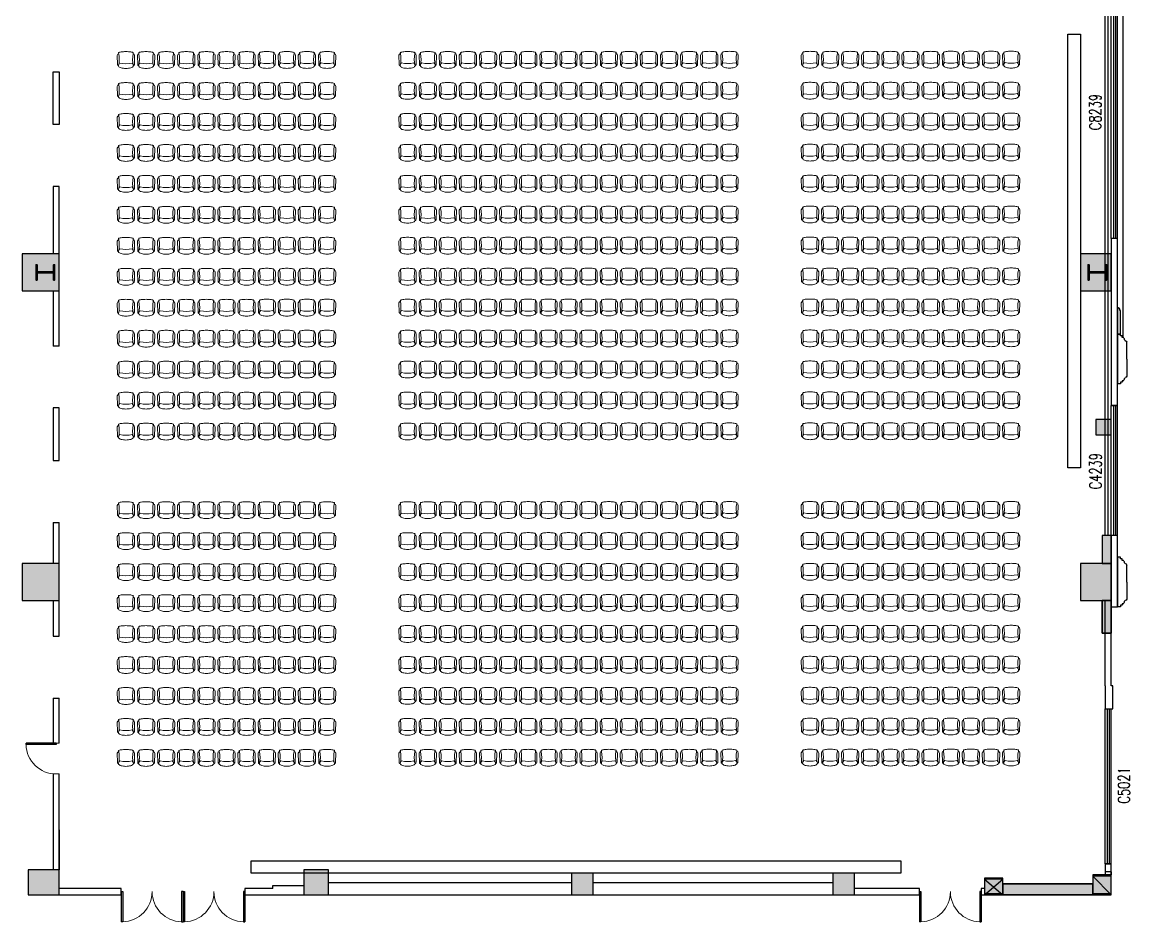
# Model space of a CAD drawing. Header units: inches. Extents: x 8668 to 44468, y 1128 to 53478.
# Drawn here: x 8668 to 44468, y 1128 to 30185 of the extents above; entities that cross this region are included whole.
import ezdxf

# ---------------------------------------------------------------- set-up
doc = ezdxf.new("R2010")
doc.units = ezdxf.units.IN
doc.header["$MEASUREMENT"] = 0
doc.linetypes.add('DASH', pattern=[0.35, 0.25, -0.1])
for name, color, linetype in [('0-基本线', 7, 'Continuous'), ('0-看线', 183, 'Continuous'), ('COLUMN', 255, 'Continuous'), ('DOOR_FIRE', 10, 'Continuous'), ('FF-FURN-活动家具', 51, 'Continuous'), ('L01-FURNITURE (loose)', 6, 'Continuous'), ('PROMPT', 1, 'Continuous'), ('PUB_HATCH', 8, 'Continuous'), ('WALL', 2, 'Continuous'), ('WINDOW', 143, 'Continuous'), ('WINDOW_TEXT', 7, 'Continuous')]:
    doc.layers.add(name, color=color, linetype=linetype)
for name, color, linetype, lineweight in [('0-细实线', 3, 'Continuous', 15), ('colum', 211, 'Continuous', 35), ('D-FURN-MOVE', 134, 'DASH', 0), ('D-WALL', 2, 'Continuous', 0), ('钢柱', 51, 'Continuous', 35)]:
    doc.layers.add(name, color=color, linetype=linetype, lineweight=lineweight)
doc.styles.add('_TCH_WINDOW', font='SIMPLEX.shx', dxfattribs={"width": 0.8, "height": 3.5, "bigfont": 'GBCBIG.shx'})

# ---------------------------------------------------------------- blocks, each defined once
blk = doc.blocks.new('$DorLib2D$00000002')
for p, q in [((-0.5, 0), (-0.5, 0.4875)), ((-0.475, 0.4875), (-0.5, 0.4875)), ((-0.475, 0), (-0.475, 0.4875)), ((0.475, 0), (0.475, 0.4875)), ((0.475, 0.4875), (0.5, 0.4875)), ((0.5, 0), (0.5, 0.4875)), ((-0.5, 0), (-0.475, 0)), ((0.5, 0), (0.475, 0))]:
    blk.add_line(p, q)
at = {"lineweight": 13}
for centre, start, end in [((-0.4875, 0), 0, 88.53072), ((0.4875, 0), 91.46928, 180)]:
    blk.add_arc(centre, 0.4875, start, end, dxfattribs=at)
blk = doc.blocks.new('$TCHSYS$WIN2D')
for p, q in [((-0.5, 0.5), (0.5, 0.5)), ((-0.5, 0.5), (-0.5, -0.5)), ((0.5, 0.5), (0.5, -0.5)), ((0.5, 0.1667), (-0.5, 0.1667)), ((0.5, -0.1667), (-0.5, -0.1667)), ((-0.5, -0.5), (0.5, -0.5))]:
    blk.add_line(p, q)
blk = doc.blocks.new('juzhu1')
at = {"layer": 'WALL'}
for p, q in [((300, 470, 0), (300, 570, 0)), ((300, 570, 0), (1900, 570, 0)), ((1900, 470, 0), (1900, 570, 0)), ((1100, 270, 0), (550, 270, 0)), ((1100, 270, 0), (1650, 270, 0))]:
    blk.add_line(p, q, dxfattribs=at)
at = {"layer": 'WALL', "elevation": 0}
for points in [[(400, 370), (400, 420), (350, 420), (350, 470), (300, 470)], [(1800, 370), (1800, 420), (1850, 420), (1850, 470), (1900, 470)]]:
    blk.add_lwpolyline(points, dxfattribs=at)
at = {"layer": 'WALL'}
for centre, radius, start, end in [((405, 317, 0), 53.6, 32.2928, 95.0095), ((1795, 317, 0), 53.6, 84.9905, 147.7072), ((455, 292, 0), 53.6, 32.2928, 95.0095), ((554, 323, 0), 53.7, 183.5559, 266.175), ((1646, 323, 0), 53.7, 273.825, 356.4441), ((1745, 292, 0), 53.6, 84.9905, 147.7072)]:
    blk.add_arc(centre, radius, start, end, dxfattribs=at)
blk = doc.blocks.new('_FZH')
blk.add_lwpolyline([(-0.5, -0.5), (0.5, -0.5), (0.5, 0.5), (-0.5, 0.5)], close=True)
at = {"layer": 'PUB_HATCH'}
blk.add_solid([(-0.5, -0.5), (0.5, -0.5), (-0.5, 0.5), (0.5, 0.5)], dxfattribs=at)
blk = doc.blocks.new('省院_0417162887')
at = {"layer": 'D-FURN-MOVE', "linetype": 'Continuous', "ltscale": 0.025531}
for p, q in [((1, 322), (3, 362)), ((3, 362), (6, 400)), ((6, 400), (10, 434)), ((10, 434), (16, 463)), ((22, 487), (16, 463)), ((16, 463), (22, 487)), ((29, 505), (22, 487)), ((22, 487), (29, 505)), ((29, 505), (36, 516)), ((36, 516), (43, 519)), ((122, 561), (416, 551)), ((457, 519), (472, 516)), ((472, 516), (486, 505)), ((486, 505), (500, 487)), ((500, 487), (513, 463)), ((513, 463), (523, 434)), ((523, 434), (532, 400)), ((532, 400), (538, 362)), ((538, 362), (542, 322)), ((0, 280), (1, 322)), ((1, 239), (0, 280)), ((3, 198), (1, 239)), ((6, 161), (3, 198)), ((10, 127), (6, 161)), ((16, 97), (10, 127)), ((22, 73), (16, 97)), ((29, 56), (22, 73)), ((36, 45), (29, 56)), ((43, 41), (36, 45)), ((416, 9), (125, 0)), ((472, 45), (457, 41)), ((486, 56), (472, 45)), ((500, 73), (486, 56)), ((513, 97), (500, 73)), ((523, 127), (513, 97)), ((532, 161), (523, 127)), ((538, 198), (532, 161)), ((542, 239), (538, 198)), ((542, 322), (544, 280)), ((544, 280), (542, 239))]:
    blk.add_line(p, q, dxfattribs=at)
for centre, major_axis, start_param, end_param in [((250, 1465), (685, 685), 3.711975, 3.736026), ((122, 504), (39.9, -39.9), 2.357414, 3.736594), ((244, 1393), (2, -896), -0.201909, 0.236812), ((452, 419), (70.9, 70.9), 0.743083, 1.755033), ((-500, 280), (1, 891), 4.491854, 4.934483), ((421, 515), (25.7, 25.7), -0.669275, 0.9117), ((250, -905), (685, 685), 0.976363, 1.000414), ((244, -832), (1, 896), -0.237964, 0.200758), ((122, 56), (39.9, 39.9), 2.546592, 3.991324), ((452, 141), (70.9, 70.9), 2.957356, 3.969306), ((421, 45), (25.7, -25.7), 5.371485, 6.95246)]:
    blk.add_ellipse(centre, major_axis=major_axis, ratio=1, start_param=start_param, end_param=end_param, dxfattribs=at)
blk = doc.blocks.new('$DorLib2D$00000001')
for p, q in [((0.45, 0.975), (0.5, 0.975)), ((0.45, 0), (0.45, 0.975)), ((0.5, 0), (0.5, 0.975)), ((0.5, 0), (0.45, 0))]:
    blk.add_line(p, q)
at = {"lineweight": 13}
blk.add_arc((0.475, 0), 0.975, 91.4693, 180, dxfattribs=at)

msp = doc.modelspace()

# ---------------------------------------------------------------- hatches: boundary and pattern name
at = {"layer": 'PUB_HATCH'}
for points in [[(8668, 22703), (8668, 21503), (9868, 21503), (9868, 22703)], [(42868, 22703), (42868, 21503), (43868, 21503), (43868, 22703)], [(8668, 12703), (8668, 11503), (9868, 11503), (9868, 12703)], [(42868, 12703), (42868, 11503), (43868, 11503), (43868, 12703)], [(9868, 2803), (8868, 2803), (8868, 2003), (9868, 2003)], [(18568, 2803), (17768, 2803), (17768, 2003), (18568, 2003)], [(27118, 2703), (26418, 2703), (26418, 2003), (27118, 2003)], [(35568, 2703), (34868, 2703), (34868, 2003), (35568, 2003)], [(40368, 2543), (39768, 2543), (39768, 2043), (40368, 2043)], [(43868, 2643), (43268, 2643), (43268, 2043), (43868, 2043)], [(43868, 2603), (43268, 2603), (43268, 2003), (43868, 2003)], [(40368, 2503), (39768, 2503), (39768, 2003), (40368, 2003)]]:
    msp.add_hatch(color=256, dxfattribs=at).paths.add_polyline_path(points)

# ---------------------------------------------------------------- linework, layer by layer
for p, q in [((9768, 6903), (8793, 6903)), ((9768, 6853), (8793, 6853))]:
    msp.add_line(p, q)
at = {"lineweight": 13}
msp.add_arc((9768, 6878), 975, 181.4693, 270, dxfattribs=at)
at = {"layer": '0-基本线'}
for p, q in [((44239, 34603), (44239, 20003)), ((43868, 18603, 0), (43868, 18603, 0))]:
    msp.add_line(p, q, dxfattribs=at)
at = {"layer": '0-看线'}
for p, q in [((43668, 13603), (43668, 41003)), ((43768, 13603), (43768, 41003))]:
    msp.add_line(p, q, dxfattribs=at)
at = {"layer": 'colum', "lineweight": 35}
for p, q in [((43568, 11503), (43568, 10453)), ((43868, 10453), (43868, 11503)), ((43568, 10453), (43868, 10453)), ((43268, 2353), (40368, 2353)), ((40368, 2003), (43268, 2003))]:
    msp.add_line(p, q, dxfattribs=at)
at = {"layer": 'COLUMN'}
for p, q in [((8668, 22703), (8668, 21503)), ((9868, 22703), (8668, 22703)), ((42868, 22703), (42868, 21503)), ((43868, 22703), (42868, 22703)), ((43868, 21503), (43868, 22703)), ((8668, 21503), (9868, 21503)), ((42868, 21503), (43868, 21503)), ((8668, 12703), (8668, 11503)), ((9868, 12703), (8668, 12703)), ((43868, 12703), (42868, 12703)), ((42868, 12703), (42868, 11503)), ((43868, 11503), (43868, 12703)), ((8668, 11503), (9868, 11503)), ((42868, 11503), (43868, 11503)), ((9868, 2803), (8868, 2803)), ((8868, 2803), (8868, 2003)), ((9868, 2003), (9868, 2803)), ((17768, 2803), (17768, 2003)), ((18568, 2803), (17768, 2803)), ((18568, 2003), (18568, 2803)), ((26418, 2703), (26418, 2003)), ((27118, 2003), (27118, 2703)), ((35568, 2703), (34868, 2703)), ((34868, 2703), (34868, 2003)), ((35568, 2003), (35568, 2703)), ((40368, 2543), (39768, 2543)), ((39768, 2543), (39768, 2043)), ((40368, 2043), (40368, 2543)), ((43868, 2643), (43268, 2643)), ((43268, 2643), (43268, 2043)), ((43868, 2043), (43868, 2643)), ((8868, 2003), (9868, 2003)), ((17768, 2003), (18568, 2003)), ((26418, 2003), (27118, 2003)), ((34868, 2003), (35568, 2003)), ((39768, 2043), (40368, 2043)), ((43268, 2043), (43868, 2043))]:
    msp.add_line(p, q, dxfattribs=at)
at = {"layer": 'D-WALL'}
for p, q in [((9668, 6903), (9868, 6903)), ((9668, 5903), (9868, 5903))]:
    msp.add_line(p, q, dxfattribs=at)
at = {"layer": 'FF-FURN-活动家具', "color": 1}
for points in [[(42868, 29793), (42868, 15793), (42468, 15793), (42468, 29793)], [(37068, 2703), (16068, 2703), (16068, 3103), (37068, 3103)]]:
    msp.add_lwpolyline(points, close=True, dxfattribs=at)
at = {"layer": 'PROMPT'}
for p, q in [((43268, 2603), (43868, 2003)), ((39768, 2503), (40368, 2003)), ((39768, 2003), (40368, 2503))]:
    msp.add_line(p, q, dxfattribs=at)
for points in [[(43268, 2003), (43868, 2003), (43868, 2603), (43268, 2603)], [(39768, 2003), (40368, 2003), (40368, 2503), (39768, 2503)]]:
    msp.add_lwpolyline(points, close=True, dxfattribs=at)
at = {"layer": 'WALL'}
for p, q in [((9668, 24878), (9668, 22703)), ((9868, 24878), (9668, 24878)), ((9868, 19724), (9868, 24878)), ((44068, 23203), (43868, 23203)), ((43868, 23203), (43868, 17803)), ((44068, 17803), (44068, 23203)), ((9668, 21503), (9668, 19724)), ((9868, 19724), (9668, 19724)), ((43868, 17803), (44068, 17803)), ((9668, 14028), (9868, 14028)), ((9668, 14028), (9668, 12703)), ((9868, 10353), (9868, 14028)), ((43868, 13603), (43868, 11303)), ((44068, 13603), (43868, 13603)), ((44068, 11303), (44068, 13603)), ((9668, 11503), (9668, 10353)), ((43668, 8753), (43668, 11503)), ((43868, 8753), (43868, 11503)), ((43868, 11303), (44068, 11303)), ((9668, 10353), (9868, 10353)), ((43668, 8753), (43668, 8003)), ((43918, 8753), (43868, 8753)), ((43918, 8003), (43918, 8753)), ((9668, 8357), (9668, 6903)), ((9668, 8357), (9868, 8357)), ((9868, 6903), (9868, 8357)), ((43868, 8003), (43918, 8003)), ((9668, 5903), (9668, 2803)), ((9868, 2703), (9868, 5903)), ((9668, 4203), (9668, 2803)), ((9868, 4103), (9868, 2803)), ((43668, 3003), (43668, 2643)), ((43868, 3003), (43668, 3003)), ((43868, 2643), (43868, 3003)), ((43868, 2743), (43668, 2743)), ((43668, 2743), (43668, 2643)), ((43868, 2743), (43868, 2643)), ((11868, 2203), (9868, 2203)), ((11868, 2003), (11868, 2203)), ((15868, 2203), (15868, 2003)), ((16768, 2203), (15868, 2203)), ((16768, 2203), (16768, 2303)), ((16768, 2303), (17768, 2303)), ((18568, 2403), (26418, 2403)), ((27118, 2403), (34868, 2403)), ((37668, 2203), (35568, 2203)), ((37668, 2003), (37668, 2203)), ((39768, 2203), (39668, 2203)), ((39668, 2203), (39668, 2003)), ((9868, 2003), (11868, 2003)), ((15868, 2003), (16768, 2003)), ((16768, 2003), (17768, 2003)), ((18568, 2003), (26418, 2003)), ((27118, 2003), (34868, 2003)), ((35568, 2003), (37668, 2003)), ((39668, 2003), (39768, 2003)), ((39825, 2043), (39768, 2003)), ((39768, 2003), (39788, 2043)), ((43668, 2043), (43668, 2003)), ((43668, 2003), (43868, 2003)), ((43868, 2003), (43868, 2043))]:
    msp.add_line(p, q, dxfattribs=at)
for points in [[(9668, 28578), (9868, 28578), (9868, 26878), (9668, 26878)], [(9668, 16028), (9868, 16028), (9868, 17728), (9668, 17728)]]:
    msp.add_lwpolyline(points, close=True, dxfattribs=at)
msp.add_lwpolyline([(44168, 20869), (44148, 20869), (44148, 20889, 0.414214), (44068, 20969), (44068, 20103), (44168, 20103)], format="xyb", close=True, dxfattribs=at)
at = {"layer": '钢柱', "lineweight": 35}
for points in [[(9152, 22088), (9152, 21853), (9118, 21853), (9118, 22353), (9152, 22353), (9152, 22118), (9684, 22118), (9684, 22353), (9718, 22353), (9718, 21853), (9684, 21853), (9684, 22088)], [(43152, 22088), (43152, 21853), (43118, 21853), (43118, 22353), (43152, 22353), (43152, 22118), (43684, 22118), (43684, 22353), (43718, 22353), (43718, 21853), (43684, 21853), (43684, 22088)]]:
    msp.add_lwpolyline(points, close=True, dxfattribs=at)

# ---------------------------------------------------------------- block references
at = {"layer": '0-细实线', "xscale": -1, "rotation": 90}
for p in [(44638, 20403, 0), (44638, 13203, 0)]:
    msp.add_blockref('juzhu1', p, dxfattribs=at)
at = {"layer": 'COLUMN', "xscale": 500, "yscale": 500, "zscale": 500}
msp.add_blockref('_FZH', (43618, 17103, 0), dxfattribs=at)
at = {"layer": 'COLUMN'}
for p, xscale, yscale, zscale, rotation in [((43718, 13153), 899.8851579166966, 299.9999999650759, 299.9999999650754, 90), ((43718, 10978), 300, 1050.000000491505, 1050.000000491505, 179.999999999333), ((41818, 2178), 350.000000881264, 2900.000000227476, 2900.000000227476, 269.9999999171382)]:
    msp.add_blockref('_FZH', p, dxfattribs=dict(at, xscale=xscale, yscale=yscale, zscale=zscale, rotation=rotation))
at = {"layer": 'DOOR_FIRE', "linetype": 'Continuous', "yscale": 2000, "zscale": 200, "rotation": 180}
for p, xscale in [((12868, 2103), 2000), ((14868, 2103), 2000), ((38668, 2103), -2000)]:
    msp.add_blockref('$DorLib2D$00000002', p, dxfattribs=dict(at, xscale=xscale))
at = {"layer": 'L01-FURNITURE (loose)', "xscale": -1, "rotation": 90}
for p in [(12303, 29234), (12953, 29234), (13603, 29234), (14253, 29234), (14903, 29234), (15553, 29234), (16203, 29234), (16853, 29237), (17503, 29237), (18153, 29237), (18803, 29237), (21407, 29237), (22057, 29237), (22707, 29237), (23357, 29237), (24007, 29237), (24657, 29241), (25307, 29241), (25957, 29241), (26607, 29241), (27257, 29241), (27907, 29241), (28557, 29241), (29207, 29241), (29857, 29241), (30507, 29241), (31157, 29244), (31807, 29244), (34411, 29244), (35061, 29244), (35711, 29244), (36361, 29244), (37011, 29244), (37661, 29244), (38311, 29244), (38961, 29247), (39611, 29247), (40261, 29247), (40911, 29247), (12303, 28234), (12953, 28234), (13603, 28234), (14253, 28234), (14903, 28234), (15553, 28234), (16203, 28234), (16853, 28237), (17503, 28237), (18153, 28237), (18803, 28237), (21407, 28237), (22057, 28237), (22707, 28237), (23357, 28237), (24007, 28237), (24657, 28241), (25307, 28241), (25957, 28241), (26607, 28241), (27257, 28241), (27907, 28241), (28557, 28241), (29207, 28241), (29857, 28241), (30507, 28241), (31157, 28244), (31807, 28244), (34411, 28244), (35061, 28244), (35711, 28244), (36361, 28244), (37011, 28244), (37661, 28244), (38311, 28244), (38961, 28247), (39611, 28247), (40261, 28247), (40911, 28247), (12303, 27234), (12953, 27234), (13603, 27234), (14253, 27234), (14903, 27234), (15553, 27234), (16203, 27234), (16853, 27237), (17503, 27237), (18153, 27237), (18803, 27237), (21407, 27237), (22057, 27237), (22707, 27237), (23357, 27237), (24007, 27237), (24657, 27241), (25307, 27241), (25957, 27241), (26607, 27241), (27257, 27241), (27907, 27241), (28557, 27241), (29207, 27241), (29857, 27241), (30507, 27241), (31157, 27244), (31807, 27244), (34411, 27244), (35061, 27244), (35711, 27244), (36361, 27244), (37011, 27244), (37661, 27244), (38311, 27244), (38961, 27247), (39611, 27247), (40261, 27247), (40911, 27247), (12303, 26234), (12953, 26234), (13603, 26234), (14253, 26234), (14903, 26234), (15553, 26234), (16203, 26234), (16853, 26237), (17503, 26237), (18153, 26237), (18803, 26237), (21407, 26237), (22057, 26237), (22707, 26237), (23357, 26237), (24007, 26237), (24657, 26241), (25307, 26241), (25957, 26241), (26607, 26241), (27257, 26241), (27907, 26241), (28557, 26241), (29207, 26241), (29857, 26241), (30507, 26241), (31157, 26244), (31807, 26244), (34411, 26244), (35061, 26244), (35711, 26244), (36361, 26244), (37011, 26244), (37661, 26244), (38311, 26244), (38961, 26247), (39611, 26247), (40261, 26247), (40911, 26247), (12303, 25234), (12953, 25234), (13603, 25234), (14253, 25234), (14903, 25234), (15553, 25234), (16203, 25234), (16853, 25237), (17503, 25237), (18153, 25237), (18803, 25237), (21407, 25237), (22057, 25237), (22707, 25237), (23357, 25237), (24007, 25237), (24657, 25241), (25307, 25241), (25957, 25241), (26607, 25241), (27257, 25241), (27907, 25241), (28557, 25241), (29207, 25241), (29857, 25241), (30507, 25241), (31157, 25244), (31807, 25244), (34411, 25244), (35061, 25244), (35711, 25244), (36361, 25244), (37011, 25244), (37661, 25244), (38311, 25244), (38961, 25247), (39611, 25247), (40261, 25247), (40911, 25247), (12303, 24234), (12953, 24234), (13603, 24234), (14253, 24234), (14903, 24234), (15553, 24234), (16203, 24234), (16853, 24237), (17503, 24237), (18153, 24237), (18803, 24237), (21407, 24237), (22057, 24237), (22707, 24237), (23357, 24237), (24007, 24237), (24657, 24241), (25307, 24241), (25957, 24241), (26607, 24241), (27257, 24241), (27907, 24241), (28557, 24241), (29207, 24241), (29857, 24241), (30507, 24241), (31157, 24244), (31807, 24244), (34411, 24244), (35061, 24244), (35711, 24244), (36361, 24244), (37011, 24244), (37661, 24244), (38311, 24244), (38961, 24247), (39611, 24247), (40261, 24247), (40911, 24247), (12303, 23234), (12953, 23234), (13603, 23234), (14253, 23234), (14903, 23234), (15553, 23234), (16203, 23234), (16853, 23237), (17503, 23237), (18153, 23237), (18803, 23237), (21407, 23237), (22057, 23237), (22707, 23237), (23357, 23237), (24007, 23237), (24657, 23241), (25307, 23241), (25957, 23241), (26607, 23241), (27257, 23241), (27907, 23241), (28557, 23241), (29207, 23241), (29857, 23241), (30507, 23241), (31157, 23244), (31807, 23244), (34411, 23244), (35061, 23244), (35711, 23244), (36361, 23244), (37011, 23244), (37661, 23244), (38311, 23244), (38961, 23247), (39611, 23247), (40261, 23247), (40911, 23247), (12303, 22234), (12953, 22234), (13603, 22234), (14253, 22234), (14903, 22234), (15553, 22234), (16203, 22234), (16853, 22237), (17503, 22237), (18153, 22237), (18803, 22237), (21407, 22237), (22057, 22237), (22707, 22237), (23357, 22237), (24007, 22237), (24657, 22241), (25307, 22241), (25957, 22241), (26607, 22241), (27257, 22241), (27907, 22241), (28557, 22241), (29207, 22241), (29857, 22241), (30507, 22241), (31157, 22244), (31807, 22244), (34411, 22244), (35061, 22244), (35711, 22244), (36361, 22244), (37011, 22244), (37661, 22244), (38311, 22244), (38961, 22247), (39611, 22247), (40261, 22247), (40911, 22247), (12303, 21234), (12953, 21234), (13603, 21234), (14253, 21234), (14903, 21234), (15553, 21234), (16203, 21234), (16853, 21237), (17503, 21237), (18153, 21237), (18803, 21237), (21407, 21237), (22057, 21237), (22707, 21237), (23357, 21237), (24007, 21237), (24657, 21241), (25307, 21241), (25957, 21241), (26607, 21241), (27257, 21241), (27907, 21241), (28557, 21241), (29207, 21241), (29857, 21241), (30507, 21241), (31157, 21244), (31807, 21244), (34411, 21244), (35061, 21244), (35711, 21244), (36361, 21244), (37011, 21244), (37661, 21244), (38311, 21244), (38961, 21247), (39611, 21247), (40261, 21247), (40911, 21247), (12303, 20234), (12953, 20234), (13603, 20234), (14253, 20234), (14903, 20234), (15553, 20234), (16203, 20234), (16853, 20237), (17503, 20237), (18153, 20237), (18803, 20237), (21407, 20237), (22057, 20237), (22707, 20237), (23357, 20237), (24007, 20237), (24657, 20241), (25307, 20241), (25957, 20241), (26607, 20241), (27257, 20241), (27907, 20241), (28557, 20241), (29207, 20241), (29857, 20241), (30507, 20241), (31157, 20244), (31807, 20244), (34411, 20244), (35061, 20244), (35711, 20244), (36361, 20244), (37011, 20244), (37661, 20244), (38311, 20244), (38961, 20247), (39611, 20247), (40261, 20247), (40911, 20247), (12303, 19234), (12953, 19234), (13603, 19234), (14253, 19234), (14903, 19234), (15553, 19234), (16203, 19234), (16853, 19237), (17503, 19237), (18153, 19237), (18803, 19237), (21407, 19237), (22057, 19237), (22707, 19237), (23357, 19237), (24007, 19237), (24657, 19241), (25307, 19241), (25957, 19241), (26607, 19241), (27257, 19241), (27907, 19241), (28557, 19241), (29207, 19241), (29857, 19241), (30507, 19241), (31157, 19244), (31807, 19244), (34411, 19244), (35061, 19244), (35711, 19244), (36361, 19244), (37011, 19244), (37661, 19244), (38311, 19244), (38961, 19247), (39611, 19247), (40261, 19247), (40911, 19247), (12303, 18234), (12953, 18234), (13603, 18234), (14253, 18234), (14903, 18234), (15553, 18234), (16203, 18234), (16853, 18237), (17503, 18237), (18153, 18237), (18803, 18237), (21407, 18237), (22057, 18237), (22707, 18237), (23357, 18237), (24007, 18237), (24657, 18241), (25307, 18241), (25957, 18241), (26607, 18241), (27257, 18241), (27907, 18241), (28557, 18241), (29207, 18241), (29857, 18241), (30507, 18241), (31157, 18244), (31807, 18244), (34411, 18244), (35061, 18244), (35711, 18244), (36361, 18244), (37011, 18244), (37661, 18244), (38311, 18244), (38961, 18247), (39611, 18247), (40261, 18247), (40911, 18247), (12303, 17234), (12953, 17234), (13603, 17234), (14253, 17234), (14903, 17234), (15553, 17234), (16203, 17234), (16853, 17237), (17503, 17237), (18153, 17237), (18803, 17237), (21407, 17237), (22057, 17237), (22707, 17237), (23357, 17237), (24007, 17237), (24657, 17241), (25307, 17241), (25957, 17241), (26607, 17241), (27257, 17241), (27907, 17241), (28557, 17241), (29207, 17241), (29857, 17241), (30507, 17241), (31157, 17244), (31807, 17244), (34411, 17244), (35061, 17244), (35711, 17244), (36361, 17244), (37011, 17244), (37661, 17244), (38311, 17244), (38961, 17247), (39611, 17247), (40261, 17247), (40911, 17247), (12303, 14694), (12953, 14694), (13603, 14694), (14253, 14694), (14903, 14694), (15553, 14694), (16203, 14694), (16853, 14697), (17503, 14697), (18153, 14697), (18803, 14697), (21407, 14697), (22057, 14697), (22707, 14697), (23357, 14697), (24007, 14697), (24657, 14700), (25307, 14700), (25957, 14700), (26607, 14700), (27257, 14700), (27907, 14700), (28557, 14700), (29207, 14700), (29857, 14700), (30507, 14700), (31157, 14704), (31807, 14704), (34411, 14704), (35061, 14704), (35711, 14704), (36361, 14704), (37011, 14704), (37661, 14704), (38311, 14704), (38961, 14707), (39611, 14707), (40261, 14707), (40911, 14707), (12303, 13694), (12953, 13694), (13603, 13694), (14253, 13694), (14903, 13694), (15553, 13694), (16203, 13694), (16853, 13697), (17503, 13697), (18153, 13697), (18803, 13697), (21407, 13697), (22057, 13697), (22707, 13697), (23357, 13697), (24007, 13697), (24657, 13700), (25307, 13700), (25957, 13700), (26607, 13700), (27257, 13700), (27907, 13700), (28557, 13700), (29207, 13700), (29857, 13700), (30507, 13700), (31157, 13704), (31807, 13704), (34411, 13704), (35061, 13704), (35711, 13704), (36361, 13704), (37011, 13704), (37661, 13704), (38311, 13704), (38961, 13707), (39611, 13707), (40261, 13707), (40911, 13707), (12303, 12694), (12953, 12694), (13603, 12694), (14253, 12694), (14903, 12694), (15553, 12694), (16203, 12694), (16853, 12697), (17503, 12697), (18153, 12697), (18803, 12697), (21407, 12697), (22057, 12697), (22707, 12697), (23357, 12697), (24007, 12697), (24657, 12700), (25307, 12700), (25957, 12700), (26607, 12700), (27257, 12700), (27907, 12700), (28557, 12700), (29207, 12700), (29857, 12700), (30507, 12700), (31157, 12704), (31807, 12704), (34411, 12704), (35061, 12704), (35711, 12704), (36361, 12704), (37011, 12704), (37661, 12704), (38311, 12704), (38961, 12707), (39611, 12707), (40261, 12707), (40911, 12707), (12303, 11694), (12953, 11694), (13603, 11694), (14253, 11694), (14903, 11694), (15553, 11694), (16203, 11694), (16853, 11697), (17503, 11697), (18153, 11697), (18803, 11697), (21407, 11697), (22057, 11697), (22707, 11697), (23357, 11697), (24007, 11697), (24657, 11700), (25307, 11700), (25957, 11700), (26607, 11700), (27257, 11700), (27907, 11700), (28557, 11700), (29207, 11700), (29857, 11700), (30507, 11700), (31157, 11704), (31807, 11704), (34411, 11704), (35061, 11704), (35711, 11704), (36361, 11704), (37011, 11704), (37661, 11704), (38311, 11704), (38961, 11707), (39611, 11707), (40261, 11707), (40911, 11707), (12303, 10694), (12953, 10694), (13603, 10694), (14253, 10694), (14903, 10694), (15553, 10694), (16203, 10694), (16853, 10697), (17503, 10697), (18153, 10697), (18803, 10697), (21407, 10697), (22057, 10697), (22707, 10697), (23357, 10697), (24007, 10697), (24657, 10700), (25307, 10700), (25957, 10700), (26607, 10700), (27257, 10700), (27907, 10700), (28557, 10700), (29207, 10700), (29857, 10700), (30507, 10700), (31157, 10704), (31807, 10704), (34411, 10704), (35061, 10704), (35711, 10704), (36361, 10704), (37011, 10704), (37661, 10704), (38311, 10704), (38961, 10707), (39611, 10707), (40261, 10707), (40911, 10707), (12303, 9694), (12953, 9694), (13603, 9694), (14253, 9694), (14903, 9694), (15553, 9694), (16203, 9694), (16853, 9697), (17503, 9697), (18153, 9697), (18803, 9697), (21407, 9697), (22057, 9697), (22707, 9697), (23357, 9697), (24007, 9697), (24657, 9700), (25307, 9700), (25957, 9700), (26607, 9700), (27257, 9700), (27907, 9700), (28557, 9700), (29207, 9700), (29857, 9700), (30507, 9700), (31157, 9704), (31807, 9704), (34411, 9704), (35061, 9704), (35711, 9704), (36361, 9704), (37011, 9704), (37661, 9704), (38311, 9704), (38961, 9707), (39611, 9707), (40261, 9707), (40911, 9707), (12303, 8694), (12953, 8694), (13603, 8694), (14253, 8694), (14903, 8694), (15553, 8694), (16203, 8694), (16853, 8697), (17503, 8697), (18153, 8697), (18803, 8697), (21407, 8697), (22057, 8697), (22707, 8697), (23357, 8697), (24007, 8697), (24657, 8700), (25307, 8700), (25957, 8700), (26607, 8700), (27257, 8700), (27907, 8700), (28557, 8700), (29207, 8700), (29857, 8700), (30507, 8700), (31157, 8704), (31807, 8704), (34411, 8704), (35061, 8704), (35711, 8704), (36361, 8704), (37011, 8704), (37661, 8704), (38311, 8704), (38961, 8707), (39611, 8707), (40261, 8707), (40911, 8707), (12303, 7694), (12953, 7694), (13603, 7694), (14253, 7694), (14903, 7694), (15553, 7694), (16203, 7694), (16853, 7697), (17503, 7697), (18153, 7697), (18803, 7697), (21407, 7697), (22057, 7697), (22707, 7697), (23357, 7697), (24007, 7697), (24657, 7700), (25307, 7700), (25957, 7700), (26607, 7700), (27257, 7700), (27907, 7700), (28557, 7700), (29207, 7700), (29857, 7700), (30507, 7700), (31157, 7704), (31807, 7704), (34411, 7704), (35061, 7704), (35711, 7704), (36361, 7704), (37011, 7704), (37661, 7704), (38311, 7704), (38961, 7707), (39611, 7707), (40261, 7707), (40911, 7707), (12303, 6694), (12953, 6694), (13603, 6694), (14253, 6694), (14903, 6694), (15553, 6694), (16203, 6694), (16853, 6697), (17503, 6697), (18153, 6697), (18803, 6697), (21407, 6697), (22057, 6697), (22707, 6697), (23357, 6697), (24007, 6697), (24657, 6700), (25307, 6700), (25957, 6700), (26607, 6700), (27257, 6700), (27907, 6700), (28557, 6700), (29207, 6700), (29857, 6700), (30507, 6700), (31157, 6704), (31807, 6704), (34411, 6704), (35061, 6704), (35711, 6704), (36361, 6704), (37011, 6704), (37661, 6704), (38311, 6704), (38961, 6707), (39611, 6707), (40261, 6707), (40911, 6707)]:
    msp.add_blockref('省院_0417162887', p, dxfattribs=at)
at = {"layer": 'WINDOW'}
ref = msp.add_blockref('$TCHSYS$WIN2D', (43968, 27303), dxfattribs=dict(at, xscale=-8200.000000000002, yscale=200, zscale=8200, rotation=270))
ref.add_attrib('A', 'C8239', (43542, 26699), dxfattribs={"layer": 'WINDOW_TEXT', "height": 382.5, "rotation": 90, "style": '_TCH_WINDOW', "width": 0.705882})
ref = msp.add_blockref('$TCHSYS$WIN2D', (43968, 15703), dxfattribs=dict(at, xscale=-4200.000000000001, yscale=200, zscale=4200, rotation=270))
ref.add_attrib('A', 'C4239', (43551, 15098), dxfattribs={"layer": 'WINDOW_TEXT', "height": 382.5, "rotation": 90, "style": '_TCH_WINDOW', "width": 0.705882})
ref = msp.add_blockref('$TCHSYS$WIN2D', (43768, 5503), dxfattribs=dict(at, xscale=4999.999999531784, yscale=200.0000000000004, zscale=-4999.999999531778, rotation=90))
ref.add_attrib('A', 'C5021', (44468, 4950), dxfattribs={"layer": 'WINDOW_TEXT', "height": 382.5, "rotation": 90, "style": '_TCH_WINDOW', "width": 0.705882})
at = {"layer": 'WINDOW', "xscale": -1000, "yscale": -1000, "zscale": 1000, "rotation": 269.9999999999928}
msp.add_blockref('$DorLib2D$00000001', (9768, 6403), dxfattribs=at)

doc.saveas('drawing.dxf')
